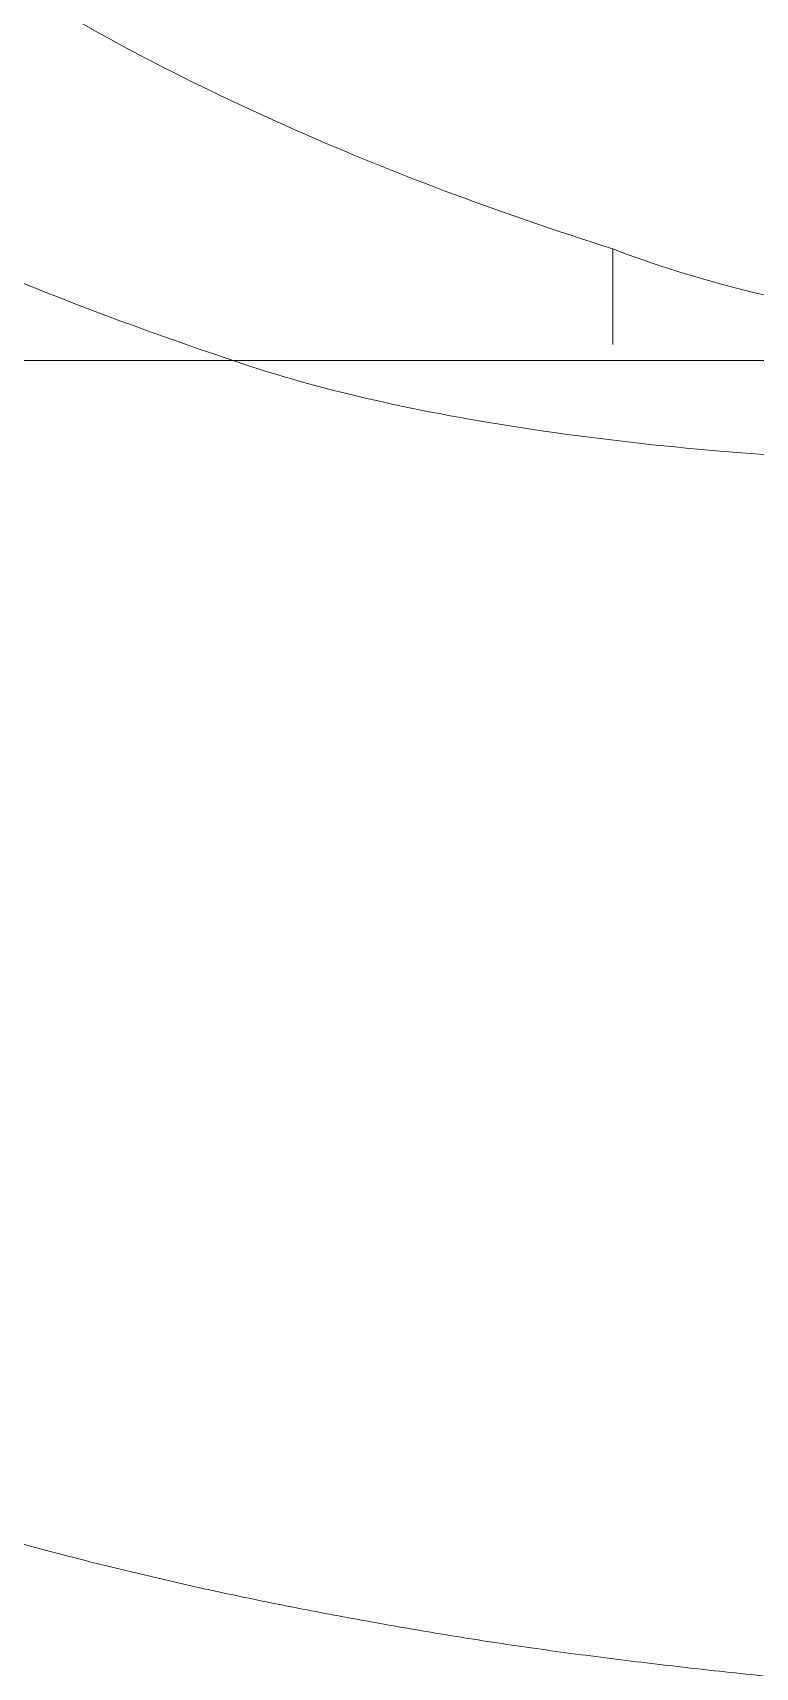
# Model space of a CAD drawing. Header units: millimetres. Extents: x -4000 to 187956, y -58990 to 162485.
# Drawn here: x 9057.1 to 9099.9, y 139104.4 to 139201.2 of the extents above; entities that cross this region are included whole.
import ezdxf

# ---------------------------------------------------------------- set-up
doc = ezdxf.new("R2010")
doc.units = ezdxf.units.MM
doc.layers.add('P-SANR-FIXT', color=6, linetype='Continuous', lineweight=9)

# ---------------------------------------------------------------- blocks, each defined once
blk = doc.blocks.new('C307 - C307-V919-FFS - TANG 1')
at = {"layer": 'P-SANR-FIXT', "color": 252}
for p, q in [((25.589, -83.089), (42.56, -83.089)), ((42.56, -83.089), (76.707, -83.089)), ((42.56, -84.05), (42.56, -89.707))]:
    blk.add_line(p, q, dxfattribs=at)
at = {"layer": 'P-SANR-FIXT', "color": 253}
blk.add_line((25.6, -83.089), (90.095, -83.089), dxfattribs=at)
at = {"layer": 'P-SANR-FIXT', "color": 250}
for points, knots in [([(18.14, -4.07), (19.755, -4.147), (23.175, -4.329), (28.273, -4.692), (33.432, -5.166), (37.602, -5.618), (40.864, -6.004), (44.081, -6.399), (47.997, -6.927), (52.535, -7.633), (56.941, -8.397), (61.248, -9.203), (65.448, -10.056), (70.877, -11.275), (85.281, -14.901), (106.179, -22.375), (129.304, -35.807), (141.715, -47.207), (147.158, -53.548)], [-0.92182, -0.92182, -0.92182, -0.92182, -0.9, -0.875, -0.85, -0.825, -0.8125, -0.8, -0.775, -0.75, -0.725, -0.7, -0.675, -0.65, -0.6, -0.4, -0.2, 0, 0, 0, 0]), ([(27.852, -77.167), (30.683, -77.306), (37.11, -77.736), (46.829, -78.829), (56.425, -80.553), (61.942, -82.05), (64.5, -82.899)], [-0.9400295, -0.9400295, -0.9400295, -0.9400295, -0.75, -0.5, -0.25, 0, 0, 0, 0]), ([(64.5, -82.899), (74.365, -86.189), (92.808, -93.707), (119.091, -109.868), (137.332, -128.573), (148.607, -148.553), (152.35, -159.598), (153.769, -165.399)], [-1, -1, -1, -1, -0.785714, -0.571429, -0.285714, -0.142857, 0, 0, 0, 0]), ([(119.281, -157.53), (115.965, -146.843), (106.16, -127.435), (84.838, -108.521), (62.348, -96.734), (49.426, -91.873), (42.56, -89.707)], [0, 0, 0, 0, 0.333333, 0.666667, 0.833333, 1, 1, 1, 1])]:
    blk.add_open_spline(points, degree=3, knots=knots, dxfattribs=at)
blk.add_open_spline([(42.56, -89.707), (37.745, -87.852), (31.896, -86.393), (25.391, -85.357)], degree=3, dxfattribs=at)
blk = doc.blocks.new('CMF2_NHAXUONG_A_rvt-1-FFS - TANG 1')
at = {"layer": 'P-SANR-FIXT', "color": 250, "lineweight": 9, "rotation": 180.0003356948516}
blk.add_blockref('C307 - C307-V919-FFS - TANG 1', (9134.048, 139098.683), dxfattribs=at)

msp = doc.modelspace()

# ---------------------------------------------------------------- block references
at = {"lineweight": 5}
msp.add_blockref('CMF2_NHAXUONG_A_rvt-1-FFS - TANG 1', (0, 0), dxfattribs=at)

doc.saveas('drawing.dxf')
